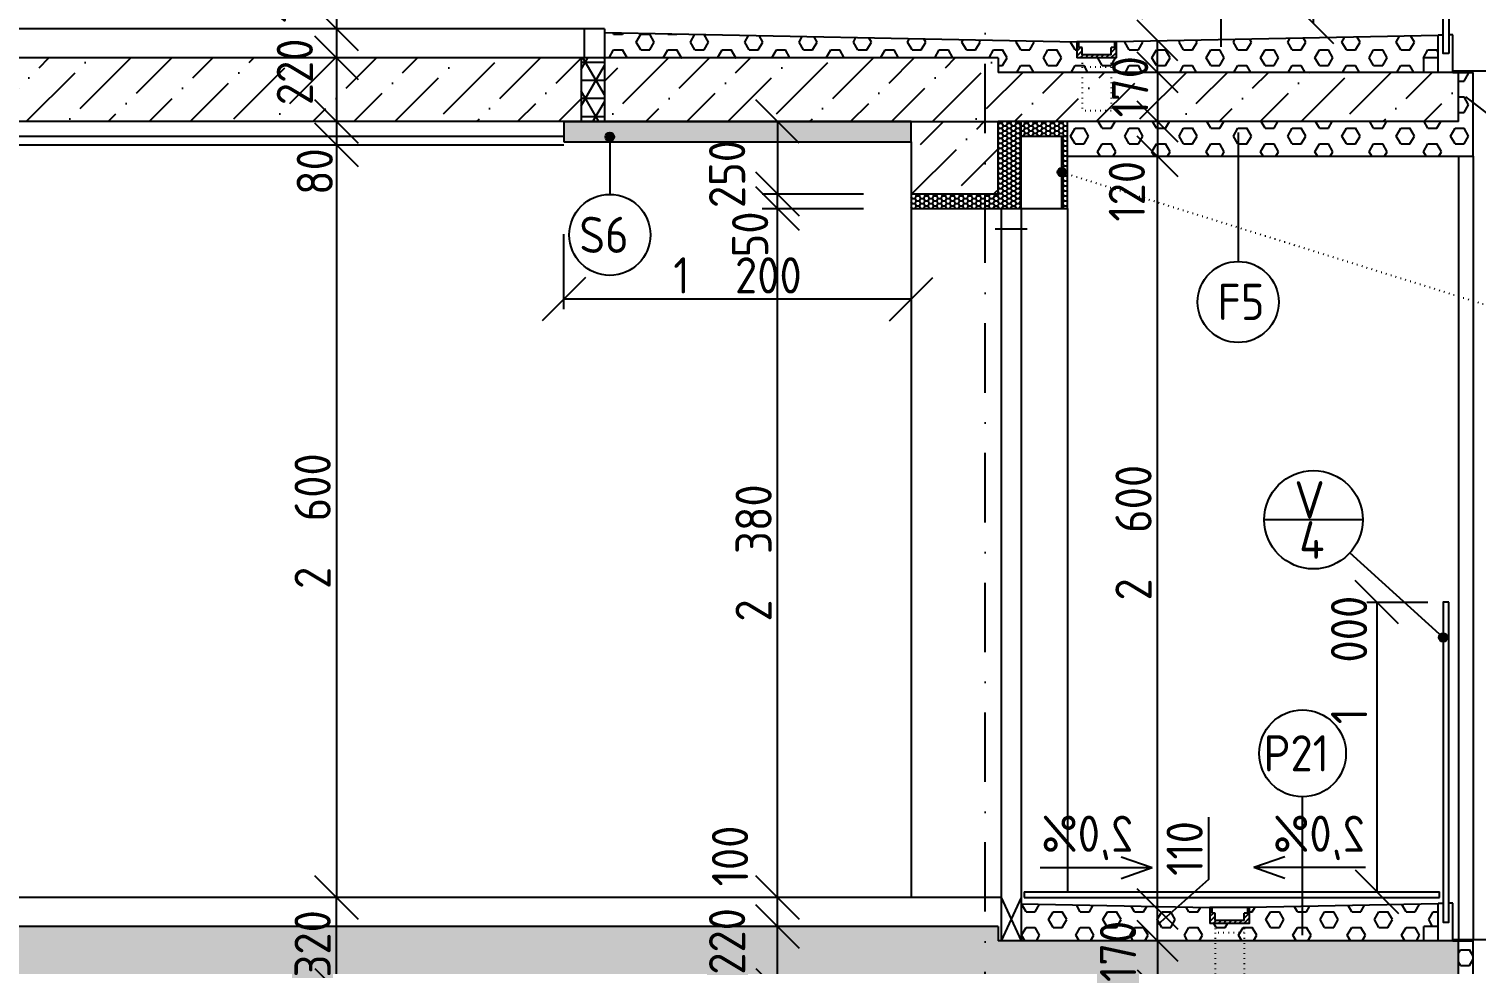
# Model space of a CAD drawing. Extents: x 3792242 to 5145247, y -1546315 to -1031918.
# Drawn here: x 3851863 to 3856861, y -1529874 to -1526644 of the extents above; entities that cross this region are included whole.
import ezdxf

# ---------------------------------------------------------------- set-up
doc = ezdxf.new("R2010")
doc.units = 0
doc.header["$MEASUREMENT"] = 0
doc.linetypes.add('ACAD_ISO07W100', pattern=[3.5, 0.5, -3])
doc.linetypes.add('BODKOCIARKOVANA_3', pattern=[5.6, 3, -1.3, 0, -1.3])
doc.layers.get('0').update_dxf_attribs({"linetype": 'CONTINUOUS'})
doc.layers.get('Defpoints').update_dxf_attribs({"color": 61, "linetype": 'CONTINUOUS'})
for name, color, linetype in [('KÓTY', 4, 'CONTINUOUS'), ('MÚRY', 1, 'CONTINUOUS'), ('OKNÁ', 143, 'CONTINUOUS'), ('osi', 253, 'CONTINUOUS'), ('TENKÁ', 7, 'CONTINUOUS'), ('tzb', 153, 'CONTINUOUS'), ('ZARIADENIE1', 145, 'CONTINUOUS'), ('ŠRAFY', 82, 'CONTINUOUS'), ('šrafy-múry', 8, 'CONTINUOUS')]:
    doc.layers.add(name, color=color, linetype=linetype)
doc.styles.add('STYLE1', font='isocp.shx')
doc.dimstyles.new('STANDARD 50', dxfattribs={"dimtxt": 125, "dimasz": 140, "dimexe": 10, "dimexo": 200, "dimgap": 20, "dimtad": 1, "dimdsep": 46, "dimlunit": 6, "dimtxsty": 'STYLE1', "dimblk1": 'OBLIQUE', "dimblk2": 'OBLIQUE', "dimsah": 1, "dimcen": 2.5, "dimse1": 1, "dimse2": 1, "dimadec": 0, "dimazin": 0, "dimtfac": 1, "dimtmove": 1, "dimatfit": 3, "dimldrblk": 'OBLIQUE', "dimfxl": 1, "dimtolj": 1, "dimtzin": 0, "dimarcsym": 0})
doc.dimstyles.new('STANDARD-50', dxfattribs={"dimtxt": 125, "dimasz": 150, "dimexe": 10, "dimexo": 200, "dimgap": 20, "dimtad": 1, "dimdsep": 46, "dimlunit": 6, "dimtxsty": 'STYLE1', "dimblk1": 'OBLIQUE', "dimblk2": 'OBLIQUE', "dimsah": 1, "dimcen": 2.5, "dimse1": 1, "dimse2": 1, "dimadec": 0, "dimazin": 0, "dimtfac": 1, "dimtmove": 1, "dimatfit": 3, "dimldrblk": 'OBLIQUE', "dimfxl": 1, "dimtolj": 1, "dimtzin": 0, "dimarcsym": 0})
pattern_1 = [(0, (-604301.807, -26883.5), (15, 8.660254038), [10, -20]), (120, (-604301.807, -26883.5), (-15, 8.660254038), [10, -20]), (60, (-604301.807, -26883.5), (1e-14, 17.320508076), [-20, 10])]
pattern_2 = [(0, (-557711.81, -17883.5), (0, 54.12658774), [31.25, -62.5]), (120, (-557711.81, -17883.5), (-46.875, -27.06329387), [31.25, -62.5]), (60, (-557680.56, -17883.5), (-46.875, 27.06329387), [31.25, -62.5])]

# ---------------------------------------------------------------- blocks, each defined once
blk = doc.blocks.new('_OBLIQUE')
at = {"color": 0, "linetype": 'ByBlock'}
blk.add_line((-0.5, -0.5), (0.5, 0.5), dxfattribs=at)
blk = doc.blocks.new('*D33507')
at = {"layer": 'Defpoints', "color": 0}
for p in [(3852255.7, -1526643.8), (3852255.7, -1526743.8), (3852925.2, -1526743.8)]:
    blk.add_point(p, dxfattribs=at)
at = {"layer": 'KÓTY', "color": 0, "lineweight": -2, "ltscale": 0.25}
blk.add_line((3852925.2, -1526643.8), (3852925.2, -1526743.8), dxfattribs=at)
at = {"layer": 'KÓTY', "color": 0, "linetype": 'ByBlock', "lineweight": -2, "xscale": 150, "yscale": 150, "zscale": 150}
for p, rotation in [((3852925.2, -1526643.8), 90), ((3852925.2, -1526743.8), 270)]:
    blk.add_blockref('_OBLIQUE', p, dxfattribs=dict(at, rotation=rotation))
at = {"layer": 'KÓTY', "color": 0, "insert": (3852777.2, -1526517.5), "char_height": 125, "attachment_point": 5, "rotation": 90, "style": 'STYLE1'}
blk.add_mtext('\\A1;100', dxfattribs=at)
blk = doc.blocks.new('*D33508')
at = {"layer": 'Defpoints', "color": 0}
for p in [(3852925.2, -1526743.8), (3852925.2, -1526963.8), (3852925.2, -1526963.8)]:
    blk.add_point(p, dxfattribs=at)
at = {"layer": 'KÓTY', "color": 0, "lineweight": -2, "ltscale": 0.25}
blk.add_line((3852925.2, -1526743.8), (3852925.2, -1526963.8), dxfattribs=at)
at = {"layer": 'KÓTY', "color": 0, "linetype": 'ByBlock', "lineweight": -2, "xscale": 150, "yscale": 150, "zscale": 150}
for p, rotation in [((3852925.2, -1526743.8), 90), ((3852925.2, -1526963.8), 270)]:
    blk.add_blockref('_OBLIQUE', p, dxfattribs=dict(at, rotation=rotation))
at = {"layer": 'KÓTY', "color": 0, "insert": (3852781.2, -1526792), "char_height": 125, "attachment_point": 5, "rotation": 90, "style": 'STYLE1'}
blk.add_mtext('\\A1;220', dxfattribs=at)
blk = doc.blocks.new('*D33509')
at = {"layer": 'Defpoints', "color": 0}
for p in [(3852925.2, -1526963.8), (3852925.2, -1527043.8), (3852925.2, -1527043.8)]:
    blk.add_point(p, dxfattribs=at)
at = {"layer": 'KÓTY', "color": 0, "lineweight": -2, "ltscale": 0.25}
blk.add_line((3852925.2, -1526963.8), (3852925.2, -1527043.8), dxfattribs=at)
at = {"layer": 'KÓTY', "color": 0, "linetype": 'ByBlock', "lineweight": -2, "xscale": 150, "yscale": 150, "zscale": 150}
for p, rotation in [((3852925.2, -1526963.8), 90), ((3852925.2, -1527043.8), 270)]:
    blk.add_blockref('_OBLIQUE', p, dxfattribs=dict(at, rotation=rotation))
at = {"layer": 'KÓTY', "color": 0, "insert": (3852850.2, -1527136.5), "char_height": 125, "attachment_point": 5, "rotation": 90, "style": 'STYLE1'}
blk.add_mtext('\\A1;80', dxfattribs=at)
blk = doc.blocks.new('*D39767')
at = {"layer": 'Defpoints', "color": 0}
for p in [(3852585.7, -1527043.8), (3852585.7, -1529643.8), (3852925.2, -1529643.8)]:
    blk.add_point(p, dxfattribs=at)
at = {"layer": 'KÓTY', "color": 0, "lineweight": -2, "ltscale": 0.25}
blk.add_line((3852925.2, -1527043.8), (3852925.2, -1529643.8), dxfattribs=at)
at = {"layer": 'KÓTY', "color": 0, "linetype": 'ByBlock', "lineweight": -2, "xscale": 150, "yscale": 150, "zscale": 150}
for p, rotation in [((3852925.2, -1527043.8), 90), ((3852925.2, -1529643.8), 270)]:
    blk.add_blockref('_OBLIQUE', p, dxfattribs=dict(at, rotation=rotation))
at = {"layer": 'KÓTY', "color": 0, "insert": (3852842.7, -1528343.8), "char_height": 125, "attachment_point": 5, "rotation": 90, "style": 'STYLE1'}
blk.add_mtext('\\A1;2ﾠ600', dxfattribs=at)
blk = doc.blocks.new('*D49548')
at = {"layer": 'Defpoints', "color": 0}
for p in [(3856800.2, -1526963.8), (3856800.2, -1529793.8), (3857486.7, -1529793.8)]:
    blk.add_point(p, dxfattribs=at)
at = {"layer": 'KÓTY', "color": 0, "lineweight": -2, "ltscale": 0.25}
blk.add_line((3857486.7, -1526963.8), (3857486.7, -1529793.8), dxfattribs=at)
at = {"layer": 'KÓTY', "color": 0, "linetype": 'ByBlock', "lineweight": -2, "xscale": 150, "yscale": 150, "zscale": 150}
for p, rotation in [((3857486.7, -1526963.8), 90), ((3857486.7, -1529793.8), 270)]:
    blk.add_blockref('_OBLIQUE', p, dxfattribs=dict(at, rotation=rotation))
at = {"layer": 'KÓTY', "color": 0, "insert": (3857404.2, -1528378.8), "char_height": 125, "attachment_point": 5, "rotation": 90, "style": 'STYLE1'}
blk.add_mtext('\\A1;2ﾠ830', dxfattribs=at)
blk = doc.blocks.new('*D49549')
at = {"layer": 'Defpoints', "color": 0}
for p in [(3856800.2, -1529793.8), (3856800.2, -1529963.8), (3857486.7, -1529963.8)]:
    blk.add_point(p, dxfattribs=at)
at = {"layer": 'KÓTY', "color": 0, "lineweight": -2, "ltscale": 0.25}
blk.add_line((3857486.7, -1529793.8), (3857486.7, -1529963.8), dxfattribs=at)
at = {"layer": 'KÓTY', "color": 0, "linetype": 'ByBlock', "lineweight": -2, "xscale": 150, "yscale": 150, "zscale": 150}
for p, rotation in [((3857486.7, -1529793.8), 90), ((3857486.7, -1529963.8), 270)]:
    blk.add_blockref('_OBLIQUE', p, dxfattribs=dict(at, rotation=rotation))
at = {"layer": 'KÓTY', "color": 0, "insert": (3857352.2, -1529831.5), "char_height": 125, "attachment_point": 5, "rotation": 90, "style": 'STYLE1'}
blk.add_mtext('\\A1;170', dxfattribs=at)
blk = doc.blocks.new('*D49550')
at = {"layer": 'Defpoints', "color": 0}
for p in [(3856800.2, -1526793.8), (3856800.2, -1526963.8), (3857486.7, -1526963.8)]:
    blk.add_point(p, dxfattribs=at)
at = {"layer": 'KÓTY', "color": 0, "lineweight": -2, "ltscale": 0.25}
blk.add_line((3857486.7, -1526793.8), (3857486.7, -1526963.8), dxfattribs=at)
at = {"layer": 'KÓTY', "color": 0, "linetype": 'ByBlock', "lineweight": -2, "xscale": 150, "yscale": 150, "zscale": 150}
for p, rotation in [((3857486.7, -1526793.8), 90), ((3857486.7, -1526963.8), 270)]:
    blk.add_blockref('_OBLIQUE', p, dxfattribs=dict(at, rotation=rotation))
at = {"layer": 'KÓTY', "color": 0, "insert": (3857337.2, -1526832), "char_height": 125, "attachment_point": 5, "rotation": 90, "style": 'STYLE1'}
blk.add_mtext('\\A1;170', dxfattribs=at)
blk = doc.blocks.new('*D49564')
at = {"layer": 'Defpoints', "color": 0}
for p in [(3854448.2, -1529743.8), (3854910.2, -1529743.8), (3854910.2, -1529963.8)]:
    blk.add_point(p, dxfattribs=at)
at = {"layer": 'KÓTY', "color": 0, "lineweight": -2, "ltscale": 0.25}
blk.add_line((3854448.2, -1529963.8), (3854448.2, -1529743.8), dxfattribs=at)
at = {"layer": 'KÓTY', "color": 0, "linetype": 'ByBlock', "lineweight": -2, "xscale": 150, "yscale": 150, "zscale": 150}
for p, rotation in [((3854448.2, -1529743.8), 90), ((3854448.2, -1529963.8), 270)]:
    blk.add_blockref('_OBLIQUE', p, dxfattribs=dict(at, rotation=rotation))
at = {"layer": 'KÓTY', "color": 0, "insert": (3854274.2, -1529795.5), "char_height": 125, "attachment_point": 5, "rotation": 90, "style": 'STYLE1'}
blk.add_mtext('\\A1;220', dxfattribs=at)
blk = doc.blocks.new('*D49565')
at = {"layer": 'Defpoints', "color": 0}
for p in [(3854448.2, -1529643.8), (3854910.2, -1529643.8), (3854910.2, -1529743.8)]:
    blk.add_point(p, dxfattribs=at)
at = {"layer": 'KÓTY', "color": 0, "lineweight": -2, "ltscale": 0.25}
blk.add_line((3854448.2, -1529743.8), (3854448.2, -1529643.8), dxfattribs=at)
at = {"layer": 'KÓTY', "color": 0, "linetype": 'ByBlock', "lineweight": -2, "xscale": 150, "yscale": 150, "zscale": 150}
for p, rotation in [((3854448.2, -1529643.8), 90), ((3854448.2, -1529743.8), 270)]:
    blk.add_blockref('_OBLIQUE', p, dxfattribs=dict(at, rotation=rotation))
at = {"layer": 'KÓTY', "color": 0, "insert": (3854284.2, -1529500.5), "char_height": 125, "attachment_point": 5, "rotation": 90, "style": 'STYLE1'}
blk.add_mtext('\\A1;100', dxfattribs=at)
blk = doc.blocks.new('*D49566')
at = {"layer": 'Defpoints', "color": 0}
for p in [(3854448.2, -1527263.8), (3854910.2, -1527263.8), (3854910.2, -1529643.8)]:
    blk.add_point(p, dxfattribs=at)
at = {"layer": 'KÓTY', "color": 0, "lineweight": -2, "ltscale": 0.25}
blk.add_line((3854448.2, -1529643.8), (3854448.2, -1527263.8), dxfattribs=at)
at = {"layer": 'KÓTY', "color": 0, "linetype": 'ByBlock', "lineweight": -2, "xscale": 150, "yscale": 150, "zscale": 150}
for p, rotation in [((3854448.2, -1527263.8), 90), ((3854448.2, -1529643.8), 270)]:
    blk.add_blockref('_OBLIQUE', p, dxfattribs=dict(at, rotation=rotation))
at = {"layer": 'KÓTY', "color": 0, "insert": (3854365.7, -1528453.8), "char_height": 125, "attachment_point": 5, "rotation": 90, "style": 'STYLE1'}
blk.add_mtext('\\A1;2ﾠ380', dxfattribs=at)
blk = doc.blocks.new('*D49567')
at = {"layer": 'Defpoints', "color": 0}
for p in [(3854448.2, -1527213.8), (3854910.2, -1527213.8), (3854910.2, -1527263.8)]:
    blk.add_point(p, dxfattribs=at)
at = {"layer": 'KÓTY', "color": 0, "lineweight": -2, "ltscale": 0.25}
blk.add_line((3854448.2, -1527263.8), (3854448.2, -1527213.8), dxfattribs=at)
at = {"layer": 'KÓTY', "color": 0, "linetype": 'ByBlock', "lineweight": -2, "xscale": 150, "yscale": 150, "zscale": 150}
for p, rotation in [((3854448.2, -1527213.8), 90), ((3854448.2, -1527263.8), 270)]:
    blk.add_blockref('_OBLIQUE', p, dxfattribs=dict(at, rotation=rotation))
at = {"layer": 'KÓTY', "color": 0, "insert": (3854353.7, -1527353.5), "char_height": 125, "attachment_point": 5, "rotation": 90, "style": 'STYLE1'}
blk.add_mtext('\\A1;50', dxfattribs=at)
blk = doc.blocks.new('*D49568')
at = {"layer": 'Defpoints', "color": 0}
for p in [(3854910.2, -1526963.8), (3854448.2, -1527213.8), (3854910.2, -1527213.8)]:
    blk.add_point(p, dxfattribs=at)
at = {"layer": 'KÓTY', "color": 0, "lineweight": -2, "ltscale": 0.25}
blk.add_line((3854448.2, -1526963.8), (3854448.2, -1527213.8), dxfattribs=at)
at = {"layer": 'KÓTY', "color": 0, "linetype": 'ByBlock', "lineweight": -2, "xscale": 150, "yscale": 150, "zscale": 150}
for p, rotation in [((3854448.2, -1526963.8), 90), ((3854448.2, -1527213.8), 270)]:
    blk.add_blockref('_OBLIQUE', p, dxfattribs=dict(at, rotation=rotation))
at = {"layer": 'KÓTY', "color": 0, "insert": (3854274.2, -1527145), "char_height": 125, "attachment_point": 5, "rotation": 90, "style": 'STYLE1'}
blk.add_mtext('\\A1;250', dxfattribs=at)
blk = doc.blocks.new('*D49575')
at = {"layer": 'Defpoints', "color": 0}
for p in [(3852925.2, -1529643.8), (3852925.2, -1529643.8), (3852925.2, -1529963.8)]:
    blk.add_point(p, dxfattribs=at)
at = {"layer": 'KÓTY', "color": 0, "lineweight": -2, "ltscale": 0.25}
blk.add_line((3852925.2, -1529963.8), (3852925.2, -1529643.8), dxfattribs=at)
at = {"layer": 'KÓTY', "color": 0, "linetype": 'ByBlock', "lineweight": -2, "xscale": 150, "yscale": 150, "zscale": 150}
for p, rotation in [((3852925.2, -1529643.8), 90), ((3852925.2, -1529963.8), 270)]:
    blk.add_blockref('_OBLIQUE', p, dxfattribs=dict(at, rotation=rotation))
at = {"layer": 'KÓTY', "color": 0, "insert": (3852842.7, -1529803.8), "char_height": 125, "attachment_point": 5, "rotation": 90, "style": 'STYLE1'}
blk.add_mtext('\\A1;320', dxfattribs=at)
blk = doc.blocks.new('*D49581')
at = {"layer": 'Defpoints', "color": 0}
for p in [(3853134.7, -1523983.8), (3852925.2, -1526643.8), (3853134.7, -1526643.8)]:
    blk.add_point(p, dxfattribs=at)
at = {"layer": 'KÓTY', "color": 0, "lineweight": -2, "ltscale": 0.25}
blk.add_line((3852925.2, -1523983.8), (3852925.2, -1526643.8), dxfattribs=at)
at = {"layer": 'KÓTY', "color": 0, "linetype": 'ByBlock', "lineweight": -2, "xscale": 150, "yscale": 150, "zscale": 150}
for p, rotation in [((3852925.2, -1523983.8), 90), ((3852925.2, -1526643.8), 270)]:
    blk.add_blockref('_OBLIQUE', p, dxfattribs=dict(at, rotation=rotation))
at = {"layer": 'KÓTY', "color": 0, "insert": (3852842.7, -1525313.8), "char_height": 125, "attachment_point": 5, "rotation": 90, "style": 'STYLE1'}
blk.add_mtext('\\A1;2ﾠ660', dxfattribs=at)
blk = doc.blocks.new('*D49583')
at = {"layer": 'Defpoints', "color": 0}
for p in [(3856633.5, -1525523.8), (3856297.9, -1526623.8), (3856619.2, -1526623.8)]:
    blk.add_point(p, dxfattribs=at)
at = {"layer": 'KÓTY', "color": 0, "lineweight": -2, "ltscale": 0.25}
blk.add_line((3856297.9, -1525523.8), (3856297.9, -1526623.8), dxfattribs=at)
at = {"layer": 'KÓTY', "color": 0, "linetype": 'ByBlock', "lineweight": -2, "xscale": 140, "yscale": 140, "zscale": 140}
for p, rotation in [((3856297.9, -1525523.8), 90), ((3856297.9, -1526623.8), 270)]:
    blk.add_blockref('_OBLIQUE', p, dxfattribs=dict(at, rotation=rotation))
at = {"layer": 'KÓTY', "color": 0, "insert": (3856215.3, -1526073.8), "char_height": 125, "attachment_point": 5, "rotation": 90, "style": 'STYLE1'}
blk.add_mtext('\\A1;1ﾠ100', dxfattribs=at)
blk = doc.blocks.new('*D49584')
at = {"layer": 'Defpoints', "color": 0}
for p in [(3856747.2, -1528623.8), (3856518.2, -1529623.8), (3856734.2, -1529623.8)]:
    blk.add_point(p, dxfattribs=at)
at = {"layer": 'KÓTY', "color": 0, "lineweight": -2, "ltscale": 0.25}
blk.add_line((3856518.2, -1528623.8), (3856518.2, -1529623.8), dxfattribs=at)
at = {"layer": 'KÓTY', "color": 0, "linetype": 'ByBlock', "lineweight": -2, "xscale": 150, "yscale": 150, "zscale": 150}
for p, rotation in [((3856518.2, -1528623.8), 90), ((3856518.2, -1529623.8), 270)]:
    blk.add_blockref('_OBLIQUE', p, dxfattribs=dict(at, rotation=rotation))
at = {"layer": 'KÓTY', "color": 0, "insert": (3856422.2, -1528823.5), "char_height": 125, "attachment_point": 5, "rotation": 90, "style": 'STYLE1'}
blk.add_mtext('\\A1;1ﾠ000', dxfattribs=at)
blk = doc.blocks.new('*D49588')
at = {"layer": 'Defpoints', "color": 0}
for p in [(3853710.2, -1527013.8), (3854910.2, -1527033.8), (3853710.2, -1527577.5)]:
    blk.add_point(p, dxfattribs=at)
at = {"layer": 'KÓTY', "color": 0, "lineweight": -2, "ltscale": 0.25}
blk.add_line((3854910.2, -1527577.5), (3853710.2, -1527577.5), dxfattribs=at)
at = {"layer": 'KÓTY', "color": 0, "linetype": 'ByBlock', "lineweight": -2, "xscale": 150, "yscale": 150, "zscale": 150, "rotation": 180}
blk.add_blockref('_OBLIQUE', (3853710.2, -1527577.5), dxfattribs=at)
at = {"layer": 'KÓTY', "color": 0, "linetype": 'ByBlock', "lineweight": -2, "xscale": 150, "yscale": 150, "zscale": 150}
blk.add_blockref('_OBLIQUE', (3854910.2, -1527577.5), dxfattribs=at)
at = {"layer": 'KÓTY', "color": 0, "insert": (3854310.2, -1527495), "char_height": 125, "attachment_point": 5, "style": 'STYLE1'}
blk.add_mtext('\\A1;1ﾠ200', dxfattribs=at)
blk = doc.blocks.new('*D49589')
at = {"layer": 'Defpoints', "color": 0}
for p in [(3855500.2, -1526683.8), (3855760.2, -1526683.8), (3855500.2, -1526793.8)]:
    blk.add_point(p, dxfattribs=at)
at = {"layer": 'KÓTY', "color": 0, "lineweight": -2}
blk.add_line((3855760.2, -1526793.8), (3855760.2, -1526683.8), dxfattribs=at)
at = {"layer": 'KÓTY', "color": 0, "linetype": 'ByBlock', "lineweight": -2, "xscale": 140, "yscale": 140, "zscale": 140}
for p, rotation in [((3855760.2, -1526683.8), 90), ((3855760.2, -1526793.8), 270)]:
    blk.add_blockref('_OBLIQUE', p, dxfattribs=dict(at, rotation=rotation))
at = {"layer": 'KÓTY', "color": 0, "insert": (3855740.2, -1526520), "char_height": 125, "attachment_point": 5, "rotation": 90, "style": 'STYLE1'}
blk.add_mtext('\\A1;110', dxfattribs=at)
blk = doc.blocks.new('*D49590')
at = {"layer": 'Defpoints', "color": 0}
for p in [(3855760.2, -1526793.8), (3855760.2, -1526963.8), (3855760.2, -1526963.8)]:
    blk.add_point(p, dxfattribs=at)
at = {"layer": 'KÓTY', "color": 0, "lineweight": -2}
blk.add_line((3855760.2, -1526793.8), (3855760.2, -1526963.8), dxfattribs=at)
at = {"layer": 'KÓTY', "color": 0, "linetype": 'ByBlock', "lineweight": -2, "xscale": 140, "yscale": 140, "zscale": 140}
for p, rotation in [((3855760.2, -1526793.8), 90), ((3855760.2, -1526963.8), 270)]:
    blk.add_blockref('_OBLIQUE', p, dxfattribs=dict(at, rotation=rotation))
at = {"layer": 'KÓTY', "color": 0, "insert": (3855666.2, -1526843.5), "char_height": 125, "attachment_point": 5, "rotation": 90, "style": 'STYLE1'}
blk.add_mtext('\\A1;170', dxfattribs=at)
blk = doc.blocks.new('*D49591')
at = {"layer": 'Defpoints', "color": 0}
for p in [(3855760.2, -1526963.8), (3855450.2, -1527083.8), (3855760.2, -1527083.8)]:
    blk.add_point(p, dxfattribs=at)
at = {"layer": 'KÓTY', "color": 0, "lineweight": -2}
blk.add_line((3855760.2, -1526963.8), (3855760.2, -1527083.8), dxfattribs=at)
at = {"layer": 'KÓTY', "color": 0, "linetype": 'ByBlock', "lineweight": -2, "xscale": 140, "yscale": 140, "zscale": 140}
for p, rotation in [((3855760.2, -1526963.8), 90), ((3855760.2, -1527083.8), 270)]:
    blk.add_blockref('_OBLIQUE', p, dxfattribs=dict(at, rotation=rotation))
at = {"layer": 'KÓTY', "color": 0, "insert": (3855654.7, -1527204.5), "char_height": 125, "attachment_point": 5, "rotation": 90, "style": 'STYLE1'}
blk.add_mtext('\\A1;120', dxfattribs=at)
blk = doc.blocks.new('*D49592')
at = {"layer": 'Defpoints', "color": 0}
for p in [(3855500.2, -1529683.8), (3855760.2, -1529683.8), (3855500.2, -1529793.8)]:
    blk.add_point(p, dxfattribs=at)
at = {"layer": 'KÓTY', "color": 0, "lineweight": -2}
for p, q in [((3855936.7, -1529366.9), (3855936.7, -1529582)), ((3855936.7, -1529582), (3855760.2, -1529738.8)), ((3855760.2, -1529793.8), (3855760.2, -1529683.8))]:
    blk.add_line(p, q, dxfattribs=at)
at = {"layer": 'KÓTY', "color": 0, "linetype": 'ByBlock', "lineweight": -2, "xscale": 140, "yscale": 140, "zscale": 140}
for p, rotation in [((3855760.2, -1529683.8), 90), ((3855760.2, -1529793.8), 270)]:
    blk.add_blockref('_OBLIQUE', p, dxfattribs=dict(at, rotation=rotation))
at = {"layer": 'KÓTY', "color": 0, "insert": (3855854.2, -1529474.5), "char_height": 125, "attachment_point": 5, "rotation": 90, "style": 'STYLE1'}
blk.add_mtext('\\A1;110', dxfattribs=at)
blk = doc.blocks.new('*D49593')
at = {"layer": 'Defpoints', "color": 0}
for p in [(3855760.2, -1529793.8), (3855760.2, -1529963.8), (3855760.2, -1529963.8)]:
    blk.add_point(p, dxfattribs=at)
at = {"layer": 'KÓTY', "color": 0, "lineweight": -2}
blk.add_line((3855760.2, -1529793.8), (3855760.2, -1529963.8), dxfattribs=at)
at = {"layer": 'KÓTY', "color": 0, "linetype": 'ByBlock', "lineweight": -2, "xscale": 140, "yscale": 140, "zscale": 140}
for p, rotation in [((3855760.2, -1529793.8), 90), ((3855760.2, -1529963.8), 270)]:
    blk.add_blockref('_OBLIQUE', p, dxfattribs=dict(at, rotation=rotation))
at = {"layer": 'KÓTY', "color": 0, "insert": (3855624.2, -1529830), "char_height": 125, "attachment_point": 5, "rotation": 90, "style": 'STYLE1'}
blk.add_mtext('\\A1;170', dxfattribs=at)
blk = doc.blocks.new('*D49601')
at = {"layer": 'Defpoints', "color": 0}
for p in [(3855760.2, -1527083.8), (3855760.2, -1527083.8), (3855760.2, -1529683.8)]:
    blk.add_point(p, dxfattribs=at)
at = {"layer": 'KÓTY', "color": 0, "lineweight": -2}
blk.add_line((3855760.2, -1529683.8), (3855760.2, -1527083.8), dxfattribs=at)
at = {"layer": 'KÓTY', "color": 0, "linetype": 'ByBlock', "lineweight": -2, "xscale": 140, "yscale": 140, "zscale": 140}
for p, rotation in [((3855760.2, -1527083.8), 90), ((3855760.2, -1529683.8), 270)]:
    blk.add_blockref('_OBLIQUE', p, dxfattribs=dict(at, rotation=rotation))
at = {"layer": 'KÓTY', "color": 0, "insert": (3855677.7, -1528383.8), "char_height": 125, "attachment_point": 5, "rotation": 90, "style": 'STYLE1'}
blk.add_mtext('\\A1;2ﾠ600', dxfattribs=at)

msp = doc.modelspace()

# ---------------------------------------------------------------- hatches: boundary and pattern name
at = {"layer": 'TENKÁ'}
h = msp.add_hatch(color=256, dxfattribs=at)
h.dxf.hatch_style = 1
h.paths.add_polyline_path([(3853868.693, -1527001.5, -2.41421356), (3853853.693, -1527016.5, -0.41421356)])
h = msp.add_hatch(color=256, dxfattribs=at)
h.dxf.hatch_style = 1
h.paths.add_polyline_path([(3855430.193, -1527123.77, -2.41421356), (3855415.193, -1527138.77, -0.41421356)])
h = msp.add_hatch(color=256, dxfattribs=at)
h.dxf.hatch_style = 1
h.paths.add_polyline_path([(3856747.193, -1528730.256, -2.41421356), (3856732.193, -1528745.256, -0.41421356)])
at = {"layer": 'tzb'}
h = msp.add_hatch(dxfattribs=at)
h.set_pattern_fill('ANSI31', color=256, scale=100, angle=180)
h.set_pattern_definition([(45, (90953.693, -17893.5), (-8.838834765, 8.838834765), [])])
h.paths.add_polyline_path([(3855612.693, -1526707.77), (3855612.693, -1526688.77), (3855618.693, -1526688.77), (3855618.693, -1526743.77), (3855481.693, -1526743.77), (3855481.693, -1526688.77), (3855487.693, -1526688.77), (3855487.693, -1526707.77), (3855500.193, -1526707.77), (3855500.193, -1526733.77), (3855600.193, -1526733.77), (3855600.193, -1526707.77)])
h = msp.add_hatch(dxfattribs=at)
h.set_pattern_fill('ANSI31', color=256, scale=100, angle=180)
h.set_pattern_definition([(45, (90493.693, -20883.5), (-8.838834765, 8.838834765), [])])
h.paths.add_polyline_path([(3856072.693, -1529678.77), (3856078.693, -1529678.77), (3856078.693, -1529733.77), (3855941.693, -1529733.77), (3855941.693, -1529678.77), (3855947.693, -1529678.77), (3855947.693, -1529697.77), (3855960.193, -1529697.77), (3855960.193, -1529723.77), (3856060.193, -1529723.77), (3856060.193, -1529697.77), (3856072.693, -1529697.77)])
at = {"layer": 'ŠRAFY'}
h = msp.add_hatch(dxfattribs=at)
h.set_pattern_fill('HEX', color=256, scale=250, angle=180)
h.set_pattern_definition(pattern_2)
h.paths.add_polyline_path([(3855210.193, -1526743.77), (3853850.193, -1526743.77), (3853850.193, -1526656.14), (3855481.693, -1526688.77), (3855481.693, -1526743.77), (3855618.693, -1526743.77), (3855618.693, -1526688.77), (3856730.193, -1526666.54), (3856730.193, -1526743.77), (3856680.193, -1526743.77), (3856680.193, -1526793.77), (3855210.193, -1526793.77)])
h = msp.add_hatch(dxfattribs=at)
h.set_pattern_fill('NET3', color=256, scale=500, angle=180)
h.set_pattern_definition([(0, (-555727.81, -20883.5), (0, 62.5), []), (60, (-555727.81, -20883.5), (-54.1265877, 31.25), []), (120, (-555727.81, -20883.5), (-54.1265877, -31.25), [])])
h.paths.add_polyline_path([(3853780.193, -1526743.77), (3853850.193, -1526743.77), (3853850.193, -1526793.77), (3853850.193, -1526963.77), (3853770.193, -1526963.77), (3853770.193, -1526743.77)])
h = msp.add_hatch(dxfattribs=at)
h.set_pattern_fill('HEX', color=256, scale=250, angle=180)
h.set_pattern_definition(pattern_2)
h.paths.add_polyline_path([(3855430.193, -1526963.77), (3855430.193, -1527013.77), (3855450.193, -1527013.77), (3855450.193, -1526963.77)])
h.paths.add_polyline_path([(3856800.193, -1526793.77), (3856800.193, -1526963.77), (3856030.193, -1526963.77), (3855990.193, -1526963.77), (3855450.193, -1526963.77), (3855430.193, -1526963.77), (3855430.193, -1527013.77), (3855450.193, -1527013.77), (3855450.193, -1527083.77), (3856850.193, -1527083.77), (3856850.193, -1526793.77)])
h = msp.add_hatch(dxfattribs=at)
h.set_pattern_fill('HONEY', color=256, scale=80, angle=180)
h.set_pattern_definition(pattern_1)
h.paths.add_polyline_path([(3853710.193, -1527033.77), (3853710.193, -1526963.77), (3854910.193, -1526963.77), (3854910.193, -1527033.77)])
h = msp.add_hatch(dxfattribs=at)
h.set_pattern_fill('HONEY', color=256, scale=80, angle=180)
h.set_pattern_definition([(0, (-604301.807, -26883.5), (15, 8.660254038), [10, -20]), (120, (-604301.807, -26883.5), (-15, 8.660254038), [10, -20]), (60, (-604301.807, -26883.5), (9e-15, 17.320508076), [-20, 10])])
h.paths.add_polyline_path([(3855210.193, -1526963.77), (3855210.193, -1527213.77), (3855210.193, -1527263.77), (3855220.193, -1527263.77), (3855290.193, -1527263.77), (3855290.193, -1527053.77), (3855290.193, -1527033.77), (3855290.193, -1526963.77)])
h = msp.add_hatch(dxfattribs=at)
h.set_pattern_fill('HONEY', color=256, scale=80, angle=180)
h.set_pattern_definition(pattern_1)
h.paths.add_polyline_path([(3855450.193, -1526963.77), (3855290.193, -1526963.77), (3855290.193, -1527013.77), (3855430.193, -1527013.77), (3855450.193, -1527013.77)])
h = msp.add_hatch(dxfattribs=at)
h.set_pattern_fill('HONEY', color=256, scale=80, angle=180)
h.set_pattern_definition([(0, (-604301.807, -26883.5), (15, 8.660254038), [10, -20]), (120, (-604301.807, -26883.5), (-15, 8.660254038), [10, -20]), (60, (-604301.807, -26883.5), (1e-14, 17.320508076), [-20, 10])])
h.paths.add_polyline_path([(3855450.193, -1527263.77), (3855450.193, -1527123.77), (3855450.193, -1527013.77), (3855430.193, -1527013.77), (3855430.193, -1527263.77)])
h = msp.add_hatch(dxfattribs=at)
h.set_pattern_fill('HONEY', color=256, scale=80, angle=180)
h.set_pattern_definition([(0, (-604301.807, -26883.5), (15, 8.660254038), [10, -20]), (120, (-604301.807, -26883.5), (-15, 8.660254038), [10, -20]), (60, (-604301.807, -26883.5), (3e-15, 17.320508076), [-20, 10])])
h.paths.add_polyline_path([(3854910.193, -1527213.77), (3854930.193, -1527213.77), (3855000.193, -1527213.77), (3855070.193, -1527213.77), (3855140.193, -1527213.77), (3855210.193, -1527213.77), (3855210.193, -1527263.77), (3855140.193, -1527263.77), (3854910.193, -1527263.77)])
h = msp.add_hatch(dxfattribs=at)
h.set_pattern_fill('HEX', color=256, scale=250, angle=180)
h.set_pattern_definition([(0, (-554599.81, -17883.5), (0, 54.12658774), [31.25, -62.5]), (120, (-554599.81, -17883.5), (-46.875, -27.06329387), [31.25, -62.5]), (60, (-554568.56, -17883.5), (-46.875, 27.06329387), [31.25, -62.5])])
h.paths.add_polyline_path([(3855960.193, -1529793.77), (3855290.193, -1529793.77), (3855290.193, -1529665.74), (3855450.193, -1529668.94), (3855941.693, -1529678.77), (3855941.693, -1529733.77), (3856078.693, -1529733.77), (3856078.693, -1529678.77), (3856730.193, -1529665.74), (3856730.193, -1529743.77), (3856680.193, -1529743.77), (3856680.193, -1529793.77), (3856060.193, -1529793.77)])
h = msp.add_hatch(dxfattribs=at)
h.set_pattern_fill('HEX', color=256, scale=250, angle=180)
h.set_pattern_definition([(0, (-554599.81, -20883.5), (0, 54.12658774), [31.25, -62.5]), (120, (-554599.81, -20883.5), (-46.875, -27.06329387), [31.25, -62.5]), (60, (-554568.56, -20883.5), (-46.875, 27.06329387), [31.25, -62.5])])
h.paths.add_polyline_path([(3855430.193, -1529963.77), (3855430.193, -1530013.77), (3855450.193, -1530013.77), (3855450.193, -1529963.77)])
h.paths.add_polyline_path([(3856800.193, -1529793.77), (3856800.193, -1529963.77), (3856030.193, -1529963.77), (3855990.193, -1529963.77), (3855450.193, -1529963.77), (3855430.193, -1529963.77), (3855430.193, -1530013.77), (3855450.193, -1530013.77), (3855450.193, -1530083.77), (3856850.193, -1530083.77), (3856850.193, -1529793.77)])
at = {"layer": 'šrafy-múry'}
h = msp.add_hatch(dxfattribs=at)
h.set_pattern_fill('ANSI36', color=253, scale=800, angle=360)
h.set_pattern_definition([(45, (-94128.81, 6000), (53.0330086, 194.4543648), [250, -50, 0, -50])])
h.paths.add_polyline_path([(3841650.193, -1527213.77), (3841990.193, -1527213.77), (3841990.193, -1526963.77), (3845155.193, -1526963.77), (3845270.193, -1526963.77), (3846985.193, -1526963.77), (3847035.193, -1526963.77), (3847150.193, -1526963.77), (3849660.193, -1526963.77), (3849775.193, -1526963.77), (3853710.193, -1526963.77), (3853770.193, -1526963.77), (3853770.193, -1526793.77), (3853770.193, -1526743.77), (3847595.193, -1526743.77), (3847480.193, -1526743.77), (3846280.193, -1526743.77), (3846165.193, -1526743.77), (3841990.193, -1526743.77), (3841650.193, -1526743.77)])
h = msp.add_hatch(dxfattribs=at)
h.set_pattern_fill('ANSI36', color=253, scale=800)
h.set_pattern_definition([(45, (-73179.81, 6000), (53.0330086, 194.4543648), [250, -50, 0, -50])])
h.paths.add_polyline_path([(3855210.193, -1526743.77), (3855210.193, -1526793.77), (3856730.193, -1526793.77), (3856780.193, -1526793.77), (3856800.193, -1526793.77), (3856800.193, -1526963.77), (3855450.193, -1526963.77), (3855290.193, -1526963.77), (3855210.193, -1526963.77), (3854910.193, -1526963.77), (3853850.193, -1526963.77), (3853850.193, -1526793.77), (3853850.193, -1526743.77)])
h = msp.add_hatch(dxfattribs=at)
h.set_pattern_fill('ANSI36', color=253, scale=800)
h.set_pattern_definition([(45, (-109911.81, 6000), (53.0330086, 194.4543648), [250, -50, 0, -50])])
h.paths.add_polyline_path([(3855210.193, -1527213.77), (3855210.193, -1526963.77), (3854910.193, -1526963.77), (3854910.193, -1527213.77)])
h = msp.add_hatch(dxfattribs=at)
h.set_pattern_fill('ANSI36', color=253, scale=800, angle=360)
h.set_pattern_definition([(45, (-94128.81, 6000), (53.0330086, 194.4543648), [250, -50, 0, -50])])
h.paths.add_polyline_path([(3841990.193, -1530213.77), (3841990.193, -1529963.77), (3845155.193, -1529963.77), (3845270.193, -1529963.77), (3846985.193, -1529963.77), (3847035.193, -1529963.77), (3847150.193, -1529963.77), (3847220.193, -1529963.77), (3849405.193, -1529963.77), (3849660.193, -1529963.77), (3849775.193, -1529963.77), (3854910.193, -1529963.77), (3855210.193, -1529963.77), (3855290.193, -1529963.77), (3855450.193, -1529963.77), (3856800.193, -1529963.77), (3856800.193, -1529793.77), (3856780.193, -1529793.77), (3856730.193, -1529793.77), (3855290.193, -1529793.77), (3855220.193, -1529793.77), (3855210.193, -1529793.77), (3855210.193, -1529743.77), (3849775.193, -1529743.77), (3849660.193, -1529743.77), (3847150.193, -1529743.77), (3847035.193, -1529743.77), (3846985.193, -1529743.77), (3845270.193, -1529743.77), (3845155.193, -1529743.77), (3841990.193, -1529743.77), (3841650.193, -1529743.77), (3841650.193, -1530213.77)])

# ---------------------------------------------------------------- linework, layer by layer
at = {"layer": 'KÓTY', "linetype": 'ACAD_ISO07W100', "ltscale": 5}
msp.add_line((3855430.193, -1527138.77), (3857208.193, -1527694.5), dxfattribs=at)
at = {"layer": 'KÓTY', "ltscale": 0.25}
for p, q in [((3854394.79, -1527213.77), (3854744.79, -1527213.77)), ((3854394.79, -1527263.77), (3854744.79, -1527263.77)), ((3853710.193, -1527612), (3853710.193, -1527353)), ((3856483.193, -1528623.77), (3856694.193, -1528623.77))]:
    msp.add_line(p, q, dxfattribs=at)
at = {"layer": 'MÚRY'}
for p, q in [((3853850.193, -1526643.77), (3847155.193, -1526643.77)), ((3853850.193, -1526643.77), (3853850.193, -1526656.14)), ((3853850.193, -1526656.14), (3855481.693, -1526688.77)), ((3856730.193, -1526666.54), (3855618.693, -1526688.77)), ((3855487.693, -1526688.77), (3855481.693, -1526688.77)), ((3855487.693, -1526688.77), (3855487.693, -1526707.77)), ((3855500.193, -1526707.77), (3855487.693, -1526707.77)), ((3855500.193, -1526733.77), (3855500.193, -1526707.77)), ((3855612.693, -1526707.77), (3855600.193, -1526707.77)), ((3855600.193, -1526733.77), (3855600.193, -1526707.77)), ((3855618.693, -1526688.77), (3855612.693, -1526688.77)), ((3855612.693, -1526707.77), (3855612.693, -1526688.77)), ((3855600.193, -1526733.77), (3855500.193, -1526733.77)), ((3856780.193, -1526793.77), (3856850.193, -1526793.77)), ((3856850.193, -1527083.77), (3856850.193, -1526793.77)), ((3854910.193, -1526963.77), (3849525.193, -1526963.77)), ((3853710.193, -1526963.77), (3853710.193, -1527033.77)), ((3853710.193, -1527033.77), (3854910.193, -1527033.77)), ((3854910.193, -1527033.77), (3854910.193, -1527263.77)), ((3855450.193, -1527083.77), (3856850.193, -1527083.77)), ((3855450.193, -1527263.77), (3855450.193, -1527083.77)), ((3854910.193, -1527263.77), (3855450.193, -1527263.77)), ((3855220.193, -1529643.77), (3845490.193, -1529643.77)), ((3855290.193, -1529643.77), (3855290.193, -1529665.74)), ((3855290.193, -1529665.74), (3855941.693, -1529678.77)), ((3855947.693, -1529678.77), (3855941.693, -1529678.77)), ((3855947.693, -1529678.77), (3855947.693, -1529697.77)), ((3856078.693, -1529678.77), (3856072.693, -1529678.77)), ((3856072.693, -1529697.77), (3856072.693, -1529678.77)), ((3856730.193, -1529665.74), (3856078.693, -1529678.77)), ((3855960.193, -1529697.77), (3855947.693, -1529697.77)), ((3855960.193, -1529723.77), (3855960.193, -1529697.77)), ((3856060.193, -1529723.77), (3855960.193, -1529723.77)), ((3856072.693, -1529697.77), (3856060.193, -1529697.77)), ((3856060.193, -1529723.77), (3856060.193, -1529697.77)), ((3856780.193, -1529793.77), (3856850.193, -1529793.77)), ((3856850.193, -1530083.77), (3856850.193, -1529793.77))]:
    msp.add_line(p, q, dxfattribs=at)
at = {"layer": 'OKNÁ', "ltscale": 0.25}
for p, q in [((3855980.193, -1526705.338), (3855980.193, -1526227.662)), ((3856823.693, -1526878.77), (3857077.069, -1527072.936)), ((3853868.693, -1527016.5), (3853868.693, -1527215.161)), ((3856039.193, -1527001.77), (3856039.193, -1527446.963)), ((3855220.193, -1527263.77), (3855220.193, -1529643.77)), ((3855220.193, -1527263.77), (3855220.193, -1529643.77)), ((3855290.193, -1527263.77), (3855290.193, -1529643.77)), ((3855290.193, -1527263.77), (3855290.193, -1529643.77)), ((3855200.193, -1527333.77), (3855310.193, -1527333.77)), ((3856261.504, -1529773.838), (3856261.504, -1529296.162))]:
    msp.add_line(p, q, dxfattribs=at)
for centre, radius in [((3853869.198, -1527355.16), 140), ((3856039.193, -1527586.963), 140), ((3856261.504, -1529146.162), 150)]:
    msp.add_circle(centre, radius, dxfattribs=at)
at = {"layer": 'osi', "linetype": 'BODKOCIARKOVANA_3', "ltscale": 80}
msp.add_line((3855165.193, -1542239.5), (3855165.193, -1519829.5), dxfattribs=at)
at = {"layer": 'TENKÁ'}
for p, q in [((3853780.193, -1526643.77), (3853780.193, -1526743.77)), ((3853850.193, -1526656.14), (3853850.193, -1526793.77)), ((3856730.193, -1526793.77), (3856730.193, -1526663.77)), ((3856730.193, -1526663.77), (3856747.193, -1526663.77)), ((3856780.193, -1526663.77), (3856767.193, -1526663.77)), ((3856780.193, -1526793.77), (3856780.193, -1526663.77)), ((3855612.693, -1526688.77), (3855487.693, -1526688.77)), ((3853770.193, -1526743.77), (3841610.193, -1526743.77)), ((3855210.193, -1526743.77), (3841610.193, -1526743.77)), ((3853770.193, -1526743.77), (3853770.193, -1526963.77)), ((3855210.193, -1526743.77), (3855210.193, -1526793.77)), ((3856730.193, -1526743.77), (3856680.193, -1526743.77)), ((3856680.193, -1526793.77), (3856680.193, -1526743.77)), ((3853850.193, -1526793.77), (3853850.193, -1526963.77)), ((3856800.193, -1526793.77), (3855210.193, -1526793.77)), ((3856780.193, -1526788.5), (3856900.193, -1526788.5)), ((3856800.193, -1526963.77), (3856800.193, -1526793.77)), ((3853710.193, -1526963.77), (3855210.193, -1526963.77)), ((3854910.193, -1526963.77), (3855210.193, -1526963.77)), ((3854910.193, -1527033.77), (3854910.193, -1526963.77)), ((3856800.193, -1526963.77), (3855210.193, -1526963.77)), ((3855210.193, -1527213.77), (3855210.193, -1526963.77)), ((3855290.193, -1527263.77), (3855290.193, -1526963.77)), ((3855450.193, -1527083.77), (3855450.193, -1526963.77)), ((3849525.193, -1527013.77), (3853710.193, -1527013.77)), ((3855290.193, -1527013.77), (3855430.193, -1527013.77)), ((3855430.193, -1527263.77), (3855430.193, -1527013.77)), ((3855430.193, -1527013.77), (3855450.193, -1527013.77)), ((3849525.193, -1527043.77), (3853710.193, -1527043.77)), ((3856800.193, -1527083.77), (3856800.193, -1529788.5)), ((3856850.193, -1527083.77), (3856850.193, -1529788.5)), ((3854910.193, -1527213.77), (3855210.193, -1527213.77)), ((3854910.193, -1527263.77), (3854910.193, -1529643.77)), ((3854910.193, -1527263.77), (3854910.193, -1529643.77)), ((3855450.193, -1527263.77), (3855450.193, -1529623.77)), ((3855450.193, -1527263.77), (3855450.193, -1529623.77)), ((3856747.193, -1528745.256), (3856425.117, -1528453.149)), ((3855634.493, -1529503.17), (3855741.693, -1529540.77)), ((3856200.643, -1529503.17), (3856093.443, -1529540.77)), ((3855355.693, -1529540.77), (3855741.693, -1529540.77)), ((3855634.493, -1529578.37), (3855741.693, -1529540.77)), ((3856479.443, -1529540.77), (3856093.443, -1529540.77)), ((3856200.643, -1529578.37), (3856093.443, -1529540.77)), ((3855300.193, -1529623.77), (3856734.193, -1529623.77)), ((3855300.193, -1529623.77), (3855300.193, -1529643.77)), ((3856734.193, -1529643.77), (3856734.193, -1529623.77)), ((3855220.193, -1529643.77), (3855220.193, -1529793.77)), ((3855220.193, -1529643.77), (3855290.193, -1529793.77)), ((3855290.193, -1529643.77), (3855220.193, -1529793.77)), ((3855290.193, -1529665.74), (3855290.193, -1529793.77)), ((3855300.193, -1529643.77), (3856734.193, -1529643.77)), ((3856072.693, -1529678.77), (3855947.693, -1529678.77)), ((3856730.193, -1529793.77), (3856730.193, -1529663.77)), ((3856730.193, -1529663.77), (3856747.193, -1529663.77)), ((3856780.193, -1529663.77), (3856767.193, -1529663.77)), ((3856780.193, -1529793.77), (3856780.193, -1529663.77)), ((3855210.193, -1529743.77), (3841610.193, -1529743.77)), ((3855210.193, -1529743.77), (3855210.193, -1529793.77)), ((3856730.193, -1529743.77), (3856680.193, -1529743.77)), ((3856680.193, -1529793.77), (3856680.193, -1529743.77)), ((3856800.193, -1529793.77), (3855210.193, -1529793.77)), ((3856780.193, -1529788.5), (3856900.193, -1529788.5)), ((3856800.193, -1529963.77), (3856800.193, -1529793.77))]:
    msp.add_line(p, q, dxfattribs=at)
at = {"layer": 'TENKÁ', "ltscale": 0.25}
msp.add_line((3856469.193, -1528338.942), (3856129.193, -1528338.942), dxfattribs=at)
at = {"layer": 'TENKÁ'}
for centre in [(3853868.693, -1527016.5), (3855430.193, -1527138.77), (3856747.193, -1528745.256)]:
    msp.add_circle(centre, 15, dxfattribs=at)
at = {"layer": 'TENKÁ', "ltscale": 0.25}
msp.add_circle((3856299.193, -1528338.942), 170, dxfattribs=at)
at = {"layer": 'tzb'}
for p, q in [((3855481.693, -1526688.77), (3855481.693, -1526743.77)), ((3855618.693, -1526743.77), (3855618.693, -1526688.77)), ((3855618.693, -1526743.77), (3855481.693, -1526743.77)), ((3855941.693, -1529678.77), (3855941.693, -1529733.77)), ((3856078.693, -1529733.77), (3856078.693, -1529678.77)), ((3856078.693, -1529733.77), (3855941.693, -1529733.77))]:
    msp.add_line(p, q, dxfattribs=at)
at = {"layer": 'tzb', "linetype": 'ACAD_ISO07W100', "ltscale": 5}
for p, q in [((3855500.193, -1526743.77), (3855500.193, -1526778.77)), ((3855500.193, -1526776.17), (3855500.193, -1526926.17)), ((3855600.193, -1526776.17), (3855500.193, -1526776.17)), ((3855600.193, -1526743.77), (3855600.193, -1526778.77)), ((3855600.193, -1526776.17), (3855600.193, -1526926.17)), ((3855600.193, -1526926.17), (3855500.193, -1526926.17)), ((3855960.193, -1529733.77), (3855960.193, -1529768.77)), ((3855960.193, -1529766.17), (3855960.193, -1529916.17)), ((3856060.193, -1529766.17), (3855960.193, -1529766.17)), ((3856060.193, -1529733.77), (3856060.193, -1529768.77)), ((3856060.193, -1529766.17), (3856060.193, -1529916.17))]:
    msp.add_line(p, q, dxfattribs=at)
at = {"layer": 'ZARIADENIE1'}
for points in [[(3856767.193, -1526728.77), (3856747.193, -1526728.77), (3856747.193, -1525523.77), (3856767.193, -1525523.77)], [(3856767.193, -1528623.77), (3856747.193, -1528623.77), (3856747.193, -1529728.77), (3856767.193, -1529728.77)]]:
    msp.add_lwpolyline(points, close=True, dxfattribs=at)

# ---------------------------------------------------------------- texts
at = {"layer": 'TENKÁ', "ltscale": 0.25, "style": 'STYLE1'}
for s, p in [('S6', (3853763.883, -1527417.338)), ('F5', (3855967.888, -1527649.141)), ('P21', (3856127.199, -1529208.34))]:
    msp.add_text(s, height=125, dxfattribs=at).set_placement(p)
at = {"layer": 'TENKÁ', "style": 'STYLE1'}
for s, p in [('V', (3856233.162, -1528335.442)), ('4', (3856249.662, -1528474.079))]:
    msp.add_text(s, height=130, dxfattribs=at).set_placement(p)
at = {"layer": 'TENKÁ', "ltscale": 0.25, "style": 'STYLE1', "text_generation_flag": 2}
for p in [(3855677.111, -1529486.06), (3856477.111, -1529486.06)]:
    msp.add_text('2,0%', height=125, dxfattribs=at).set_placement(p)

# ---------------------------------------------------------------- dimensions: what is measured, and where the dimension line sits
at = {"layer": 'KÓTY', "ltscale": 0.25}
for base, p1, p2, angle, dimstyle, picture, middle in [((3852925.193, -1526643.77), (3853134.693, -1523983.77), (3853134.693, -1526643.77), 90, 'STANDARD-50', '*D49581', (3852842.65, -1525313.77)), ((3856297.851, -1526623.77), (3856633.493, -1525523.77), (3856619.193, -1526623.77), 90, 'STANDARD 50', '*D49583', (3856215.308, -1526073.77)), ((3857486.693, -1529793.77), (3856800.193, -1526963.77), (3856800.193, -1529793.77), 90, 'STANDARD-50', '*D49548', (3857404.15, -1528378.77)), ((3852925.193, -1529643.77), (3852585.693, -1527043.77), (3852585.693, -1529643.77), 90, 'STANDARD-50', '*D39767', (3852842.65, -1528343.77)), ((3853710.193, -1527577.5), (3854910.193, -1527033.77), (3853710.193, -1527013.77), 180, 'STANDARD-50', '*D49588', (3854310.193, -1527494.957)), ((3854448.193, -1527263.77), (3854910.193, -1529643.77), (3854910.193, -1527263.77), 90, 'STANDARD-50', '*D49566', (3854365.65, -1528453.77)), ((3852925.193, -1529643.77), (3852925.193, -1529963.77), (3852925.193, -1529643.77), 90, 'STANDARD-50', '*D49575', (3852842.693, -1529803.77))]:
    dim = msp.add_linear_dim(base=base, p1=p1, p2=p2, angle=angle, dimstyle=dimstyle, override={"dimtxsty": 'STYLE1', "dimldrblk": 'OBLIQUE'}, dxfattribs=at)
    dim.commit()
    dim.dimension.update_dxf_attribs({"geometry": picture, "text_midpoint": middle})
for base, p1, p2, picture, middle in [((3852925.193, -1526743.77), (3852255.693, -1526643.77), (3852255.693, -1526743.77), '*D33507', (3852859.693, -1526517.5)), ((3852925.193, -1526963.77), (3852925.193, -1526743.77), (3852925.193, -1526963.77), '*D33508', (3852863.693, -1526792)), ((3857486.693, -1526963.77), (3856800.193, -1526793.77), (3856800.193, -1526963.77), '*D49550', (3857419.693, -1526832)), ((3852925.193, -1527043.77), (3852925.193, -1526963.77), (3852925.193, -1527043.77), '*D33509', (3852932.693, -1527136.5)), ((3854448.193, -1527213.77), (3854910.193, -1526963.77), (3854910.193, -1527213.77), '*D49568', (3854356.693, -1527145)), ((3854448.193, -1527213.77), (3854910.193, -1527263.77), (3854910.193, -1527213.77), '*D49567', (3854436.193, -1527353.5)), ((3856518.193, -1529623.77), (3856747.193, -1528623.77), (3856734.193, -1529623.77), '*D49584', (3856504.693, -1528823.5)), ((3854448.193, -1529643.77), (3854910.193, -1529743.77), (3854910.193, -1529643.77), '*D49565', (3854366.693, -1529500.5)), ((3854448.193, -1529743.77), (3854910.193, -1529963.77), (3854910.193, -1529743.77), '*D49564', (3854356.693, -1529795.5)), ((3857486.693, -1529963.77), (3856800.193, -1529793.77), (3856800.193, -1529963.77), '*D49549', (3857434.693, -1529831.5))]:
    dim = msp.add_linear_dim(base=base, p1=p1, p2=p2, angle=90, dimstyle='STANDARD-50', override={"dimtxsty": 'STYLE1', "dimldrblk": 'OBLIQUE'}, dxfattribs=at)
    dim.commit()
    dim.dimension.update_dxf_attribs({"geometry": picture, "text_midpoint": middle, "dimtype": 160})
at = {"layer": 'KÓTY'}
for base, p1, p2, picture, middle in [((3855760.193, -1526683.77), (3855500.193, -1526793.77), (3855500.193, -1526683.77), '*D49589', (3855822.693, -1526520)), ((3855760.193, -1526963.77), (3855760.193, -1526793.77), (3855760.193, -1526963.77), '*D49590', (3855748.693, -1526843.5)), ((3855760.193, -1527083.77), (3855760.193, -1526963.77), (3855450.193, -1527083.77), '*D49591', (3855737.193, -1527204.5)), ((3855760.193, -1529683.77), (3855500.193, -1529793.77), (3855500.193, -1529683.77), '*D49592', (3855936.693, -1529562)), ((3855760.193, -1529963.77), (3855760.193, -1529793.77), (3855760.193, -1529963.77), '*D49593', (3855706.693, -1529830))]:
    dim = msp.add_linear_dim(base=base, p1=p1, p2=p2, angle=90, dimstyle='STANDARD 50', dxfattribs=at)
    dim.commit()
    dim.dimension.update_dxf_attribs({"geometry": picture, "text_midpoint": middle, "dimtype": 160})
dim = msp.add_linear_dim(base=(3855760.193, -1527083.77), p1=(3855760.193, -1529683.77), p2=(3855760.193, -1527083.77), angle=90, dimstyle='STANDARD 50', override={"dimtxsty": 'STYLE1', "dimldrblk": 'OBLIQUE'}, dxfattribs=at)
dim.commit()
dim.dimension.update_dxf_attribs({"geometry": '*D49601', "text_midpoint": (3855677.65, -1528383.77)})

doc.saveas('drawing.dxf')
